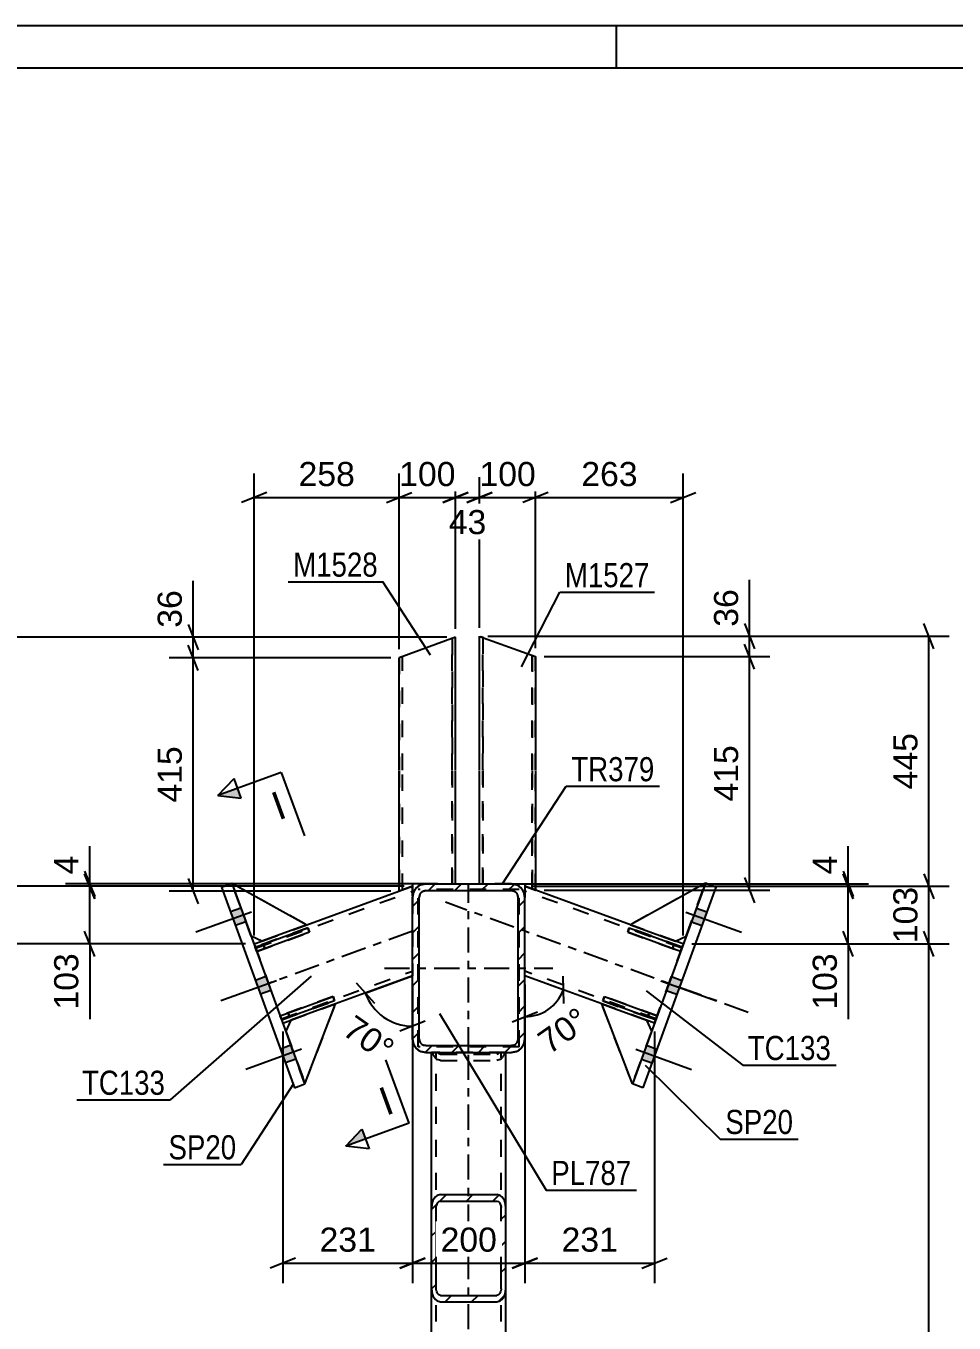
# Model space of a CAD drawing. Header units: millimetres. Extents: x 0 to 1189, y 0 to 841.
# Drawn here: x 488.9 to 599, y 687 to 841 of the extents above; entities that cross this region are included whole.
import ezdxf

# ---------------------------------------------------------------- set-up
doc = ezdxf.new("R2010")
doc.units = ezdxf.units.MM
doc.linetypes.add('DXK_LINE_DOT2', pattern=[3.9198, 1.9599, -1.9599])
doc.linetypes.add('DXK_LINE_DOT3', pattern=[5.9187, 2.979, -0.9799, 0.9799, -0.9799])
doc.styles.add('Arial', font='ARIAL.TTF', dxfattribs={"height": 0.2})
doc.styles.add('Arial Narrow', font='ARIALN.TTF', dxfattribs={"height": 0.2})

# ---------------------------------------------------------------- blocks, each defined once
blk = doc.blocks.new('Unknown-348435410-1129')
at = {"color": 5, "linetype": 'Continuous'}
for p, q in [((1189, 841), (0, 841)), ((559, 836), (559, 841)), ((1184, 836), (5, 836))]:
    blk.add_line(p, q, dxfattribs=at)
blk = doc.blocks.new('Part-348435410-3250 - 3213')
at = {"color": 2, "linetype": 'Continuous'}
for p, q in [((539.88, 768.44), (533.21, 766.01)), ((539.88, 768.44), (539.88, 768.44)), ((539.88, 752.68), (539.88, 768.44)), ((533.21, 766.01), (533.21, 766.01)), ((533.21, 752.68), (533.21, 766.01)), ((533.21, 738.31), (533.21, 752.58)), ((539.88, 739.17), (539.88, 752.58)), ((536.38, 739.17), (534.78, 739.17)), ((534.78, 739.17), (534.78, 738.88))]:
    blk.add_line(p, q, dxfattribs=at)
at = {"color": 7, "linetype": 'DXK_LINE_DOT2'}
for p, q in [((539.48, 752.68), (539.48, 768.29)), ((539.48, 768.29), (539.48, 752.68)), ((539.48, 768.29), (539.48, 768.29)), ((539.88, 768.44), (539.88, 768.44)), ((539.88, 752.68), (539.88, 768.44)), ((539.08, 768.15), (539.08, 768.15)), ((539.08, 768.15), (539.08, 768.15)), ((539.08, 768.15), (539.08, 768.15)), ((533.21, 766.01), (533.21, 752.68)), ((533.61, 766.16), (533.64, 766.17)), ((533.61, 752.68), (533.61, 766.16)), ((533.61, 752.68), (533.61, 766.16)), ((533.61, 766.16), (533.61, 766.16)), ((533.21, 752.58), (533.21, 738.31)), ((533.61, 738.45), (533.61, 752.58)), ((533.61, 738.45), (533.61, 752.58)), ((539.48, 739.17), (539.48, 752.58)), ((539.48, 752.58), (539.48, 739.17)), ((539.88, 739.17), (539.88, 752.58)), ((536.38, 739.17), (539.88, 739.17)), ((539.48, 739.17), (539.48, 739.17)), ((534.78, 738.88), (533.21, 738.31)), ((533.27, 738.33), (533.21, 738.31)), ((533.21, 738.31), (533.21, 738.31))]:
    blk.add_line(p, q, dxfattribs=at)
blk = doc.blocks.new('Part-348435410-3230 - 3213')
at = {"color": 2, "linetype": 'Continuous'}
for p, q in [((542.72, 768.57), (542.72, 768.57)), ((542.72, 768.57), (542.78, 768.55)), ((542.72, 752.68), (542.72, 768.57)), ((542.78, 768.55), (543.21, 768.39)), ((543.21, 768.39), (549.39, 766.14)), ((549.39, 766.14), (549.39, 766.14)), ((549.39, 766.14), (549.39, 752.68)), ((542.72, 739.17), (542.72, 752.58)), ((549.39, 752.58), (549.39, 738.42)), ((546.52, 739.17), (548.12, 739.17)), ((548.12, 739.17), (548.12, 738.88))]:
    blk.add_line(p, q, dxfattribs=at)
at = {"color": 7, "linetype": 'DXK_LINE_DOT2'}
for p, q in [((542.72, 752.68), (542.72, 768.57)), ((542.72, 768.57), (542.72, 768.57)), ((543.21, 768.39), (542.95, 768.48)), ((543.12, 752.68), (543.12, 768.42)), ((543.12, 768.42), (543.12, 752.68)), ((543.12, 768.42), (543.12, 768.42)), ((543.12, 768.42), (543.15, 768.41)), ((543.52, 768.28), (543.52, 768.28)), ((543.52, 768.28), (543.52, 768.28)), ((543.52, 768.28), (543.52, 768.28)), ((548.99, 766.29), (548.99, 752.68)), ((548.99, 752.68), (548.99, 766.29)), ((548.99, 766.29), (548.99, 766.29)), ((549.39, 752.68), (549.39, 766.14)), ((542.72, 739.17), (542.72, 752.58)), ((543.12, 739.17), (543.12, 752.58)), ((543.12, 752.58), (543.12, 739.17)), ((548.99, 752.58), (548.99, 738.56)), ((548.99, 738.56), (548.99, 752.58)), ((549.39, 738.42), (549.39, 752.58)), ((546.52, 739.17), (542.72, 739.17)), ((543.12, 739.17), (543.12, 739.17)), ((548.12, 738.88), (549.39, 738.42)), ((548.99, 738.56), (548.99, 738.56)), ((549.33, 738.44), (549.39, 738.42)), ((549.39, 738.42), (549.39, 738.42))]:
    blk.add_line(p, q, dxfattribs=at)
blk = doc.blocks.new('Part-348435410-3261 - 3213')
at = {"color": 2, "linetype": 'Continuous'}
for p, q in [((557.23, 724.92), (562.55, 722.99)), ((560.87, 715.44), (557.23, 724.92)), ((562.55, 722.99), (563.15, 721.7))]:
    blk.add_line(p, q, dxfattribs=at)
at = {"color": 7, "linetype": 'DXK_LINE_DOT2'}
blk.add_line((563.15, 721.7), (560.87, 715.44), dxfattribs=at)
blk = doc.blocks.new('Part-348435410-3245 - 3213')
at = {"color": 2, "linetype": 'Continuous'}
for p, q in [((569.53, 739.24), (560.87, 715.44)), ((570.79, 738.79), (569.53, 739.24)), ((570.79, 738.79), (562.12, 714.98)), ((562.12, 714.98), (560.87, 715.44))]:
    blk.add_line(p, q, dxfattribs=at)
blk = doc.blocks.new('Part-348435410-3263 - 3213')
at = {"color": 7, "linetype": 'DXK_LINE_DOT2'}
for p, q in [((525.67, 724.92), (520.35, 722.99)), ((522.03, 715.44), (525.67, 724.92)), ((520.35, 722.99), (519.75, 721.7)), ((519.75, 721.7), (522.03, 715.44))]:
    blk.add_line(p, q, dxfattribs=at)
blk = doc.blocks.new('Part-348435410-3255 - 3213')
at = {"linetype": 'Continuous'}
h = blk.add_hatch(dxfattribs=at)
h.set_pattern_fill('', scale=0.7, style=0, pattern_type=0)
h.set_pattern_definition([(45, (534.784, 720.7716), (-1.57154, 1.57154), [])])
h.paths.add_polyline_path([(534.78, 737.57), (534.78, 720.77), (534.91, 720.16), (535.25, 719.64), (535.77, 719.29), (536.38, 719.17), (546.52, 719.17), (547.13, 719.29), (547.65, 719.64), (548, 720.16), (548.12, 720.77), (548.12, 737.57), (548, 738.18), (547.65, 738.7), (547.13, 739.05), (546.52, 739.17), (536.38, 739.17), (535.77, 739.05), (535.25, 738.7), (534.91, 738.18)])
h.paths.add_polyline_path([(535.82, 738.14), (536.08, 738.31), (536.38, 738.37), (546.52, 738.37), (546.82, 738.31), (547.08, 738.14), (547.26, 737.88), (547.32, 737.57), (547.32, 720.77), (547.26, 720.47), (547.08, 720.21), (546.82, 720.03), (546.52, 719.97), (536.38, 719.97), (536.08, 720.03), (535.82, 720.21), (535.64, 720.47), (535.58, 720.77), (535.58, 737.57), (535.64, 737.88)])
at = {"color": 7, "linetype": 'DXK_LINE_DOT2'}
for p, q in [((535.77, 739.05), (536.38, 739.17)), ((536.38, 739.17), (546.52, 739.17)), ((546.52, 739.17), (547.13, 739.05)), ((534.78, 737.57), (534.91, 738.18)), ((534.78, 720.77), (534.78, 737.57)), ((535.64, 737.88), (535.58, 737.57)), ((535.58, 720.77), (535.58, 737.57)), ((536.38, 738.37), (536.08, 738.31)), ((536.38, 738.37), (546.52, 738.37)), ((546.82, 738.31), (546.52, 738.37)), ((547.32, 737.57), (547.26, 737.88)), ((547.32, 720.77), (547.32, 737.57)), ((548, 738.18), (548.12, 737.57)), ((548.12, 720.77), (548.12, 737.57)), ((534.91, 720.16), (534.78, 720.77)), ((535.58, 720.77), (535.64, 720.47)), ((547.26, 720.47), (547.32, 720.77)), ((548.12, 720.77), (548, 720.16)), ((536.38, 719.17), (535.77, 719.29)), ((536.08, 720.03), (536.38, 719.97)), ((536.38, 719.97), (546.52, 719.97)), ((536.38, 719.17), (546.52, 719.17)), ((546.52, 719.97), (546.82, 720.03)), ((547.13, 719.29), (546.52, 719.17))]:
    blk.add_line(p, q, dxfattribs=at)
at = {"color": 2, "linetype": 'Continuous'}
for p, q in [((536.38, 739.17), (535.77, 739.05)), ((536.38, 739.17), (546.52, 739.17)), ((547.13, 739.05), (546.52, 739.17)), ((534.91, 738.18), (534.78, 737.57)), ((534.78, 720.77), (534.78, 737.57)), ((535.58, 737.57), (535.64, 737.88)), ((535.58, 720.77), (535.58, 737.57)), ((536.08, 738.31), (536.38, 738.37)), ((536.38, 738.37), (546.52, 738.37)), ((546.52, 738.37), (546.82, 738.31)), ((547.26, 737.88), (547.32, 737.57)), ((547.32, 720.77), (547.32, 737.57)), ((548.12, 737.57), (548, 738.18)), ((548.12, 720.77), (548.12, 737.57)), ((534.78, 720.77), (534.91, 720.16)), ((535.64, 720.47), (535.58, 720.77)), ((547.32, 720.77), (547.26, 720.47)), ((548, 720.16), (548.12, 720.77)), ((535.77, 719.29), (536.38, 719.17)), ((536.38, 719.97), (536.08, 720.03)), ((536.38, 719.97), (546.52, 719.97)), ((536.38, 719.17), (546.52, 719.17)), ((546.82, 720.03), (546.52, 719.97)), ((546.52, 719.17), (547.13, 719.29))]:
    blk.add_line(p, q, dxfattribs=at)
at = {"color": 7, "linetype": 'DXK_LINE_DOT3'}
for p, q in [((541.45, 719.17), (541.45, 739.17)), ((531.45, 729.17), (551.45, 729.17))]:
    blk.add_line(p, q, dxfattribs=at)
at = {"color": 7, "linetype": 'DXK_LINE_DOT2'}
for centre, radius, start, end in [((536.38, 737.57), 1.6, 112.5, 157.5), ((546.52, 737.57), 1.6, 22.5, 67.5), ((536.38, 737.57), 0.8, 112.5, 157.5), ((546.52, 737.57), 0.8, 22.5, 67.5), ((536.38, 720.77), 1.6, 202.5, 247.5), ((536.38, 720.77), 0.8, 202.5, 247.5), ((546.52, 720.77), 0.8, 292.5, 337.5), ((546.52, 720.77), 1.6, 292.5, 337.5)]:
    blk.add_arc(centre, radius, start, end, dxfattribs=at)
at = {"color": 2, "linetype": 'Continuous'}
for centre, radius, start, end in [((536.38, 737.57), 1.6, 112.5, 157.5), ((546.52, 737.57), 1.6, 22.5, 67.5), ((536.38, 737.57), 0.8, 112.5, 157.5), ((546.52, 737.57), 0.8, 22.5, 67.5), ((536.38, 720.77), 1.6, 202.5, 247.5), ((536.38, 720.77), 0.8, 202.5, 247.5), ((546.52, 720.77), 0.8, 292.5, 337.5), ((546.52, 720.77), 1.6, 292.5, 337.5)]:
    blk.add_arc(centre, radius, start, end, dxfattribs=at)
blk = doc.blocks.new('Part-348435410-3407 - 3213')
at = {"color": 7, "linetype": 'DXK_LINE_DOT2'}
for p, q in [((557.55, 725.8), (557.36, 725.3)), ((557.36, 725.3), (563.63, 723.02)), ((563.81, 723.52), (557.55, 725.8)), ((562.87, 723.86), (562.69, 723.36)), ((563.63, 723.02), (563.81, 723.52))]:
    blk.add_line(p, q, dxfattribs=at)
blk = doc.blocks.new('Part-348435410-3264 - 3213')
at = {"color": 2, "linetype": 'Continuous'}
for p, q in [((525.67, 724.92), (520.35, 722.99)), ((522.03, 715.44), (525.67, 724.92)), ((520.35, 722.99), (519.75, 721.7))]:
    blk.add_line(p, q, dxfattribs=at)
at = {"color": 7, "linetype": 'DXK_LINE_DOT2'}
blk.add_line((522.03, 715.44), (519.75, 721.7), dxfattribs=at)
blk = doc.blocks.new('Bolt-348435410-3386 - 3213')
at = {"linetype": 'Continuous'}
for points in [[(569.12, 734.22), (569.71, 735.84), (568.46, 736.3), (567.87, 734.67)], [(569.12, 734.22), (569.71, 735.84), (568.46, 736.3), (567.87, 734.67)], [(569.12, 734.22), (569.71, 735.84), (568.46, 736.3), (567.87, 734.67)], [(566.16, 726.07), (566.75, 727.7), (565.5, 728.16), (564.9, 726.53)], [(566.16, 726.07), (566.75, 727.7), (565.5, 728.16), (564.9, 726.53)], [(563.19, 717.93), (563.79, 719.56), (562.53, 720.01), (561.94, 718.38)], [(563.19, 717.93), (563.79, 719.56), (562.53, 720.01), (561.94, 718.38)], [(563.19, 717.93), (563.79, 719.56), (562.53, 720.01), (561.94, 718.38)]]:
    blk.add_hatch(color=1, dxfattribs=at).paths.add_polyline_path(points)
at = {"color": 1, "linetype": 'Continuous'}
for p, q in [((568.46, 736.3), (569.71, 735.84)), ((568.46, 736.3), (569.71, 735.84)), ((568.46, 736.3), (569.71, 735.84)), ((567.23, 735.83), (573.8, 733.43)), ((567.23, 735.83), (573.8, 733.43)), ((567.23, 735.83), (573.8, 733.43)), ((567.87, 734.67), (569.12, 734.22)), ((567.87, 734.67), (569.12, 734.22)), ((567.87, 734.67), (569.12, 734.22)), ((564.26, 727.68), (570.84, 725.29)), ((564.26, 727.68), (570.84, 725.29)), ((565.5, 728.16), (566.75, 727.7)), ((565.5, 728.16), (566.75, 727.7)), ((564.9, 726.53), (566.16, 726.07)), ((564.9, 726.53), (566.16, 726.07)), ((561.3, 719.54), (567.87, 717.15)), ((561.3, 719.54), (567.87, 717.15)), ((561.3, 719.54), (567.87, 717.15)), ((562.53, 720.01), (563.79, 719.56)), ((562.53, 720.01), (563.79, 719.56)), ((562.53, 720.01), (563.79, 719.56)), ((561.94, 718.38), (563.19, 717.93)), ((561.94, 718.38), (563.19, 717.93)), ((561.94, 718.38), (563.19, 717.93))]:
    blk.add_line(p, q, dxfattribs=at)
blk = doc.blocks.new('Part-348435410-3265 - 3213')
at = {"color": 7, "linetype": 'DXK_LINE_DOT2'}
for p, q in [((515.65, 732.98), (513.37, 739.25)), ((513.37, 739.25), (522.25, 734.32)), ((516.93, 732.38), (515.65, 732.98)), ((522.25, 734.32), (516.93, 732.38))]:
    blk.add_line(p, q, dxfattribs=at)
blk = doc.blocks.new('Part-348435410-3266 - 3213')
at = {"color": 2, "linetype": 'Continuous'}
for p, q in [((513.37, 739.25), (522.25, 734.32)), ((516.93, 732.38), (515.65, 732.98)), ((522.25, 734.32), (516.93, 732.38))]:
    blk.add_line(p, q, dxfattribs=at)
at = {"color": 7, "linetype": 'DXK_LINE_DOT2'}
blk.add_line((513.37, 739.25), (515.65, 732.98), dxfattribs=at)
blk = doc.blocks.new('Part-348435410-3401 - 3213')
at = {"color": 7, "linetype": 'DXK_LINE_DOT2'}
for p, q in [((525.36, 725.8), (519.09, 723.52)), ((519.27, 723.02), (525.54, 725.3)), ((525.54, 725.3), (525.36, 725.8)), ((520.03, 723.86), (520.21, 723.36)), ((519.09, 723.52), (519.27, 723.02))]:
    blk.add_line(p, q, dxfattribs=at)
blk = doc.blocks.new('Part-348435410-3337 - 3213')
at = {"color": 7, "linetype": 'DXK_LINE_DOT2'}
for p, q in [((516.17, 731.54), (534.78, 738.31)), ((534.78, 737.75), (534.78, 738.79)), ((534.78, 738.27), (534.78, 738.31)), ((534.78, 738.18), (534.78, 738.27)), ((534.78, 738.15), (534.78, 738.18)), ((534.78, 737.96), (534.78, 738.15)), ((534.78, 737.57), (534.78, 728.24)), ((516.93, 732.38), (522.25, 734.32)), ((515.99, 732.04), (519.41, 722.64)), ((519.23, 723.15), (534.78, 728.81)), ((520.35, 722.99), (525.67, 724.92))]:
    blk.add_line(p, q, dxfattribs=at)
at = {"color": 2, "linetype": 'Continuous'}
for p, q in [((522.25, 734.32), (534.78, 738.88)), ((534.78, 738.88), (534.78, 737.75)), ((534.78, 737.75), (534.78, 737.57)), ((515.99, 732.04), (516.93, 732.38)), ((534.78, 728.24), (525.67, 724.92)), ((519.41, 722.64), (520.35, 722.99))]:
    blk.add_line(p, q, dxfattribs=at)
at = {"color": 7, "linetype": 'DXK_LINE_DOT3'}
blk.add_line((534.78, 733.56), (517.7, 727.34), dxfattribs=at)
blk = doc.blocks.new('Part-348435410-3267 - 3213')
at = {"color": 7, "linetype": 'DXK_LINE_DOT2'}
for p, q in [((522.39, 733.95), (516.13, 731.66)), ((516.31, 731.16), (522.57, 733.44)), ((522.57, 733.44), (522.39, 733.95)), ((516.13, 731.66), (516.31, 731.16)), ((517.07, 732.01), (517.25, 731.51))]:
    blk.add_line(p, q, dxfattribs=at)
blk = doc.blocks.new('Part-348435410-3405 - 3213')
at = {"color": 2, "linetype": 'Continuous'}
for p, q in [((557.36, 725.3), (557.55, 725.8)), ((563.63, 723.02), (557.36, 725.3)), ((557.55, 725.8), (563.81, 723.52)), ((563.81, 723.52), (563.63, 723.02))]:
    blk.add_line(p, q, dxfattribs=at)
at = {"color": 7, "linetype": 'DXK_LINE_DOT2'}
blk.add_line((562.69, 723.36), (562.87, 723.86), dxfattribs=at)
blk = doc.blocks.new('Part-348435410-3404 - 3213')
at = {"color": 7, "linetype": 'DXK_LINE_DOT2'}
for p, q in [((569.53, 739.24), (560.65, 734.32)), ((567.25, 732.98), (569.53, 739.24)), ((560.65, 734.32), (565.97, 732.38)), ((565.97, 732.38), (567.25, 732.98))]:
    blk.add_line(p, q, dxfattribs=at)
blk = doc.blocks.new('Part-348435410-3289 - 3213')
at = {"color": 2, "linetype": 'Continuous'}
for p, q in [((512.12, 738.79), (513.37, 739.25)), ((513.37, 739.25), (522.03, 715.44)), ((512.12, 738.79), (520.78, 714.98)), ((520.78, 714.98), (522.03, 715.44))]:
    blk.add_line(p, q, dxfattribs=at)
blk = doc.blocks.new('Part-348435410-3406 - 3213')
at = {"color": 2, "linetype": 'Continuous'}
for p, q in [((560.33, 733.44), (560.51, 733.94)), ((566.59, 731.16), (560.33, 733.44)), ((560.51, 733.94), (566.77, 731.66)), ((566.77, 731.66), (566.59, 731.16))]:
    blk.add_line(p, q, dxfattribs=at)
at = {"color": 7, "linetype": 'DXK_LINE_DOT2'}
blk.add_line((565.65, 731.51), (565.83, 732.01), dxfattribs=at)
blk = doc.blocks.new('Part-348435410-3342 - 3213')
at = {"color": 7, "linetype": 'DXK_LINE_DOT2'}
for p, q in [((545.85, 719.17), (537.05, 719.17)), ((537.05, 691.1), (537.05, 719.17)), ((537.58, 526.51), (537.58, 719.17)), ((545.32, 526.51), (545.32, 719.17)), ((545.85, 691.1), (545.85, 719.17))]:
    blk.add_line(p, q, dxfattribs=at)
at = {"color": 7, "linetype": 'DXK_LINE_DOT3'}
blk.add_line((541.45, 526.51), (541.45, 719.17), dxfattribs=at)
at = {"color": 2, "linetype": 'Continuous'}
for p, q in [((537.05, 554.56), (537.05, 691.1)), ((545.85, 554.56), (545.85, 691.1))]:
    blk.add_line(p, q, dxfattribs=at)
blk = doc.blocks.new('Part-348435410-3372 - 3213')
at = {"color": 2, "linetype": 'Continuous'}
for p, q in [((560.65, 734.32), (548.12, 738.88)), ((548.12, 738.88), (548.12, 737.75)), ((548.12, 737.75), (548.12, 737.57)), ((566.91, 732.04), (565.97, 732.38)), ((557.23, 724.92), (548.12, 728.24)), ((563.49, 722.64), (562.55, 722.99))]:
    blk.add_line(p, q, dxfattribs=at)
at = {"color": 7, "linetype": 'DXK_LINE_DOT2'}
for p, q in [((566.73, 731.54), (548.12, 738.31)), ((548.12, 738.31), (548.12, 738.27)), ((548.12, 738.27), (548.12, 737.96)), ((548.12, 728.24), (548.12, 737.57)), ((565.97, 732.38), (560.65, 734.32)), ((563.49, 722.64), (566.91, 732.04)), ((563.67, 723.14), (548.12, 728.81)), ((562.55, 722.99), (557.23, 724.92))]:
    blk.add_line(p, q, dxfattribs=at)
at = {"color": 7, "linetype": 'DXK_LINE_DOT3'}
blk.add_line((574.6, 723.92), (538.72, 736.98), dxfattribs=at)
blk = doc.blocks.new('Part-348435410-3374 - 3213')
at = {"linetype": 'Continuous'}
h = blk.add_hatch(dxfattribs=at)
h.set_pattern_fill('', scale=0.7, style=0, pattern_type=0)
h.set_pattern_definition([(45, (537.0507, 691.1004), (-1.57154, 1.57154), [])])
h.paths.add_polyline_path([(537.05, 700.75), (537.05, 691.1), (537.13, 690.51), (537.36, 690.01), (537.71, 689.67), (538.12, 689.56), (544.78, 689.56), (545.19, 689.67), (545.54, 690.01), (545.77, 690.51), (545.85, 691.1), (545.85, 700.75), (545.77, 701.34), (545.54, 701.84), (545.19, 702.18), (544.78, 702.29), (538.12, 702.29), (537.71, 702.18), (537.36, 701.84), (537.13, 701.34)])
h.paths.add_polyline_path([(537.74, 701.3), (537.91, 701.46), (538.12, 701.52), (544.78, 701.52), (544.99, 701.46), (545.16, 701.3), (545.28, 701.04), (545.32, 700.75), (545.32, 691.1), (545.28, 690.81), (545.16, 690.55), (544.99, 690.39), (544.78, 690.33), (538.12, 690.33), (537.91, 690.39), (537.74, 690.55), (537.62, 690.81), (537.58, 691.1), (537.58, 700.75), (537.62, 701.04)])
at = {"color": 2, "linetype": 'Continuous'}
for p, q in [((537.05, 700.75), (537.05, 719.17)), ((545.85, 700.75), (545.85, 719.17)), ((538.12, 702.29), (537.71, 702.18)), ((538.12, 702.29), (544.78, 702.29)), ((545.19, 702.18), (544.78, 702.29)), ((537.13, 701.34), (537.05, 700.75)), ((537.05, 691.1), (537.05, 700.75)), ((537.58, 700.75), (537.62, 701.04)), ((537.58, 691.1), (537.58, 700.75)), ((537.91, 701.46), (538.12, 701.52)), ((538.12, 701.52), (544.78, 701.52)), ((544.78, 701.52), (544.99, 701.46)), ((545.28, 701.04), (545.32, 700.75)), ((545.32, 691.1), (545.32, 700.75)), ((545.85, 700.75), (545.77, 701.34)), ((545.85, 691.1), (545.85, 700.75)), ((537.05, 691.1), (537.13, 690.51)), ((537.62, 690.81), (537.58, 691.1)), ((538.12, 690.33), (537.91, 690.39)), ((538.12, 690.33), (544.78, 690.33)), ((544.99, 690.39), (544.78, 690.33)), ((545.32, 691.1), (545.28, 690.81)), ((545.77, 690.51), (545.85, 691.1)), ((537.71, 689.67), (538.12, 689.56)), ((538.12, 689.56), (544.78, 689.56)), ((544.78, 689.56), (545.19, 689.67))]:
    blk.add_line(p, q, dxfattribs=at)
at = {"color": 7, "linetype": 'DXK_LINE_DOT2'}
for p, q in [((545.85, 719.17), (537.05, 719.17)), ((537.13, 719.15), (537.13, 719.17)), ((537.58, 691.1), (537.58, 719.17)), ((537.77, 719.17), (537.91, 719.03)), ((537.91, 719.03), (538.12, 718.97)), ((544.78, 718.97), (544.99, 719.03)), ((544.99, 719.03), (545.13, 719.17)), ((545.32, 691.1), (545.32, 719.17)), ((545.77, 719.17), (545.77, 719.15)), ((538.12, 718.2), (537.71, 718.32)), ((538.12, 718.97), (544.78, 718.97)), ((538.12, 718.2), (544.78, 718.2)), ((545.19, 718.32), (544.78, 718.2)), ((537.05, 691.1), (537.05, 700.75)), ((545.85, 691.1), (545.85, 700.75))]:
    blk.add_line(p, q, dxfattribs=at)
for centre, start, end in [((538.5, 719.48), 193.4635, 235.8192), ((544.4, 719.48), 304.1808, 346.5365)]:
    blk.add_arc(centre, 1.41, start, end, dxfattribs=at)
at = {"color": 2, "linetype": 'Continuous'}
for centre, radius, start, end in [((538.5, 701.01), 1.41, 124.1808, 166.5365), ((544.4, 701.01), 1.41, 13.4635, 55.8192), ((538.31, 700.88), 0.703, 124.1808, 166.5365), ((544.59, 700.88), 0.703, 13.4635, 55.8192), ((538.5, 690.84), 1.41, 193.4635, 235.8192), ((538.31, 690.97), 0.703, 193.4635, 235.8192), ((544.59, 690.97), 0.703, 304.1808, 346.5365), ((544.4, 690.84), 1.41, 304.1808, 346.5365)]:
    blk.add_arc(centre, radius, start, end, dxfattribs=at)
blk = doc.blocks.new('Bolt-348435410-3388 - 3213')
at = {"linetype": 'Continuous'}
for points in [[(515.03, 734.67), (514.44, 736.3), (513.19, 735.84), (513.78, 734.22)], [(515.03, 734.67), (514.44, 736.3), (513.19, 735.84), (513.78, 734.22)], [(515.03, 734.67), (514.44, 736.3), (513.19, 735.84), (513.78, 734.22)], [(518, 726.53), (517.4, 728.16), (516.15, 727.7), (516.74, 726.07)], [(518, 726.53), (517.4, 728.16), (516.15, 727.7), (516.74, 726.07)], [(520.96, 718.38), (520.37, 720.01), (519.11, 719.56), (519.71, 717.93)], [(520.96, 718.38), (520.37, 720.01), (519.11, 719.56), (519.71, 717.93)], [(520.96, 718.38), (520.37, 720.01), (519.11, 719.56), (519.71, 717.93)]]:
    blk.add_hatch(color=1, dxfattribs=at).paths.add_polyline_path(points)
at = {"color": 1, "linetype": 'Continuous'}
for p, q in [((514.44, 736.3), (513.19, 735.84)), ((514.44, 736.3), (513.19, 735.84)), ((514.44, 736.3), (513.19, 735.84)), ((515.68, 735.83), (509.1, 733.43)), ((515.68, 735.83), (509.1, 733.43)), ((515.68, 735.83), (509.1, 733.43)), ((515.03, 734.67), (513.78, 734.22)), ((515.03, 734.67), (513.78, 734.22)), ((515.03, 734.67), (513.78, 734.22)), ((518.64, 727.68), (512.06, 725.29)), ((518.64, 727.68), (512.06, 725.29)), ((517.4, 728.16), (516.15, 727.7)), ((517.4, 728.16), (516.15, 727.7)), ((518, 726.53), (516.74, 726.07)), ((518, 726.53), (516.74, 726.07)), ((521.6, 719.54), (515.03, 717.15)), ((521.6, 719.54), (515.03, 717.15)), ((521.6, 719.54), (515.03, 717.15)), ((520.37, 720.01), (519.11, 719.56)), ((520.37, 720.01), (519.11, 719.56)), ((520.37, 720.01), (519.11, 719.56)), ((520.96, 718.38), (519.71, 717.93)), ((520.96, 718.38), (519.71, 717.93)), ((520.96, 718.38), (519.71, 717.93))]:
    blk.add_line(p, q, dxfattribs=at)
blk = doc.blocks.new('Part-348435410-3399 - 3213')
at = {"color": 2, "linetype": 'Continuous'}
for p, q in [((519.09, 723.52), (525.36, 725.8)), ((525.54, 725.3), (519.27, 723.02)), ((525.36, 725.8), (525.54, 725.3)), ((519.27, 723.02), (519.09, 723.52))]:
    blk.add_line(p, q, dxfattribs=at)
at = {"color": 7, "linetype": 'DXK_LINE_DOT2'}
blk.add_line((520.21, 723.36), (520.03, 723.86), dxfattribs=at)
blk = doc.blocks.new('Part-348435410-3400 - 3213')
at = {"color": 2, "linetype": 'Continuous'}
for p, q in [((516.13, 731.66), (522.39, 733.95)), ((522.57, 733.44), (516.31, 731.16)), ((522.39, 733.95), (522.57, 733.44)), ((516.31, 731.16), (516.13, 731.66))]:
    blk.add_line(p, q, dxfattribs=at)
at = {"color": 7, "linetype": 'DXK_LINE_DOT2'}
blk.add_line((517.25, 731.51), (517.07, 732.01), dxfattribs=at)
blk = doc.blocks.new('Part-348435410-3402 - 3213')
at = {"color": 7, "linetype": 'DXK_LINE_DOT2'}
for p, q in [((557.23, 724.92), (562.55, 722.99)), ((560.87, 715.44), (557.23, 724.92)), ((562.55, 722.99), (563.15, 721.7)), ((563.15, 721.7), (560.87, 715.44))]:
    blk.add_line(p, q, dxfattribs=at)
blk = doc.blocks.new('Part-348435410-3403 - 3213')
at = {"color": 2, "linetype": 'Continuous'}
for p, q in [((569.53, 739.24), (560.65, 734.32)), ((560.65, 734.32), (565.97, 732.38)), ((565.97, 732.38), (567.25, 732.98))]:
    blk.add_line(p, q, dxfattribs=at)
at = {"color": 7, "linetype": 'DXK_LINE_DOT2'}
blk.add_line((567.25, 732.98), (569.53, 739.24), dxfattribs=at)
blk = doc.blocks.new('Part-348435410-3408 - 3213')
at = {"color": 7, "linetype": 'DXK_LINE_DOT2'}
for p, q in [((560.51, 733.94), (560.33, 733.44)), ((560.33, 733.44), (566.59, 731.16)), ((566.77, 731.66), (560.51, 733.94)), ((565.83, 732.01), (565.65, 731.51)), ((566.59, 731.16), (566.77, 731.66))]:
    blk.add_line(p, q, dxfattribs=at)
blk = doc.blocks.new('Part-348435410-20688 - 3213')
at = {"color": 7, "linetype": 'DXK_LINE_DOT2'}
for p, q in [((535.45, 719.84), (535.45, 738.5)), ((547.45, 738.5), (535.45, 738.5)), ((547.45, 719.84), (547.45, 738.5)), ((547.45, 719.84), (535.45, 719.84))]:
    blk.add_line(p, q, dxfattribs=at)
blk = doc.blocks.new('StraightDimension-348435410-17226 - 3213')
at = {"color": 7, "linetype": 'Continuous'}
for p, q in [((469.12, 740.38), (470.32, 737.38)), ((533.78, 738.88), (466.87, 738.88)), ((469.72, 732.04), (469.72, 738.88)), ((470.32, 730.54), (469.12, 733.54)), ((514.99, 732.04), (466.87, 732.04))]:
    blk.add_line(p, q, dxfattribs=at)
at = {"color": 0}
blk.add_wipeout([(468.97, 739.4), (464.77, 739.4), (464.77, 731.53), (468.97, 731.53)], dxfattribs=at)
at = {"color": 3, "style": 'Arial'}
blk.add_text('103', height=2.865, rotation=90.0002, dxfattribs=at).set_placement((468.37, 732.13))
blk = doc.blocks.new('StraightDimension-348435410-17620 - 3213')
at = {"color": 7, "linetype": 'Continuous'}
for p, q in [((575.37, 764.64), (574.17, 767.64)), ((550.39, 766.14), (577.17, 766.14)), ((574.77, 738.42), (574.77, 766.14)), ((574.17, 739.92), (575.37, 736.92)), ((550.39, 738.42), (577.17, 738.42))]:
    blk.add_line(p, q, dxfattribs=at)
at = {"color": 0}
blk.add_wipeout([(574.02, 756.22), (569.82, 756.22), (569.82, 748.34), (574.02, 748.34)], dxfattribs=at)
at = {"color": 3, "style": 'Arial'}
blk.add_text('415', height=2.865, rotation=90.0002, dxfattribs=at).set_placement((573.42, 748.94))
blk = doc.blocks.new('StraightDimension-348435410-17225 - 3213')
at = {"color": 7, "linetype": 'Continuous'}
for p, q in [((470.32, 766.94), (469.12, 769.94)), ((538.88, 768.44), (466.87, 768.44)), ((469.72, 738.88), (469.72, 768.44)), ((469.12, 740.38), (470.32, 737.38)), ((533.78, 738.88), (466.87, 738.88))]:
    blk.add_line(p, q, dxfattribs=at)
at = {"color": 0}
blk.add_wipeout([(468.97, 757.6), (464.77, 757.6), (464.77, 749.73), (468.97, 749.73)], dxfattribs=at)
at = {"color": 3, "style": 'Arial'}
blk.add_text('443', height=2.865, rotation=90.0002, dxfattribs=at).set_placement((468.37, 750.33))
blk = doc.blocks.new('StraightDimension-348435410-17227 - 3213')
at = {"color": 7, "linetype": 'Continuous'}
blk.add_line((514.99, 732.04), (466.87, 732.04), dxfattribs=at)
blk = doc.blocks.new('StraightDimension-348435410-17366 - 3213')
at = {"color": 7, "linetype": 'Continuous'}
for p, q in [((548.12, 724.61), (548.12, 691.76)), ((563.49, 721.64), (563.49, 691.76)), ((549.62, 694.76), (546.62, 693.56)), ((561.99, 693.56), (564.99, 694.76)), ((548.12, 694.16), (563.49, 694.16))]:
    blk.add_line(p, q, dxfattribs=at)
at = {"color": 0}
blk.add_wipeout([(559.74, 694.91), (559.74, 699.11), (551.87, 699.11), (551.87, 694.91)], dxfattribs=at)
at = {"color": 3, "style": 'Arial'}
blk.add_text('231', height=2.865, dxfattribs=at).set_placement((552.47, 695.51))
blk = doc.blocks.new('StraightDimension-348435410-17367 - 3213')
at = {"color": 7, "linetype": 'Continuous'}
for p, q in [((534.78, 724.61), (534.78, 691.76)), ((548.12, 724.61), (548.12, 691.76)), ((536.28, 694.76), (533.28, 693.56)), ((546.62, 693.56), (549.62, 694.76)), ((534.78, 694.16), (548.12, 694.16))]:
    blk.add_line(p, q, dxfattribs=at)
at = {"color": 0}
blk.add_wipeout([(545.39, 694.91), (545.39, 699.11), (537.52, 699.11), (537.52, 694.91)], dxfattribs=at)
at = {"color": 3, "style": 'Arial'}
blk.add_text('200', height=2.865, dxfattribs=at).set_placement((538.12, 695.51))
blk = doc.blocks.new('StraightDimension-348435410-24508 - 3213')
at = {"color": 7, "linetype": 'Continuous'}
for p, q in [((595.44, 740.38), (596.64, 737.38)), ((549.12, 738.88), (598.44, 738.88)), ((596.04, 732.04), (596.04, 738.88)), ((596.64, 730.54), (595.44, 733.54)), ((567.91, 732.04), (598.44, 732.04))]:
    blk.add_line(p, q, dxfattribs=at)
at = {"color": 0}
blk.add_wipeout([(595.29, 739.4), (591.09, 739.4), (591.09, 731.53), (595.29, 731.53)], dxfattribs=at)
at = {"color": 3, "style": 'Arial'}
blk.add_text('103', height=2.865, rotation=90.0002, dxfattribs=at).set_placement((594.69, 732.13))
blk = doc.blocks.new('StraightDimension-348435410-17368 - 3213')
at = {"color": 7, "linetype": 'Continuous'}
for p, q in [((534.78, 724.61), (534.78, 691.76)), ((519.41, 721.64), (519.41, 691.76)), ((520.91, 694.76), (517.91, 693.56)), ((533.28, 693.56), (536.28, 694.76)), ((519.41, 694.16), (534.78, 694.16))]:
    blk.add_line(p, q, dxfattribs=at)
at = {"color": 0}
blk.add_wipeout([(531.03, 694.91), (531.03, 699.11), (523.16, 699.11), (523.16, 694.91)], dxfattribs=at)
at = {"color": 3, "style": 'Arial'}
blk.add_text('231', height=2.865, dxfattribs=at).set_placement((523.76, 695.51))
blk = doc.blocks.new('StraightDimension-348435410-17397 - 3213')
at = {"color": 7, "linetype": 'Continuous'}
for p, q in [((549.39, 767.14), (549.39, 787.88)), ((566.91, 733.04), (566.91, 787.88)), ((550.89, 785.63), (547.89, 784.43)), ((565.41, 784.43), (568.41, 785.63)), ((549.39, 785.03), (566.91, 785.03))]:
    blk.add_line(p, q, dxfattribs=at)
at = {"color": 0}
blk.add_wipeout([(562.08, 785.78), (562.08, 789.98), (554.21, 789.98), (554.21, 785.78)], dxfattribs=at)
at = {"color": 3, "style": 'Arial'}
blk.add_text('263', height=2.865, dxfattribs=at).set_placement((554.81, 786.38))
blk = doc.blocks.new('StraightDimension-348435410-17398 - 3213')
at = {"color": 7, "linetype": 'Continuous'}
for p, q in [((542.75, 769.56), (542.75, 787.88)), ((549.39, 767.14), (549.39, 787.88)), ((541.25, 784.43), (544.25, 785.63)), ((550.89, 785.63), (547.89, 784.43)), ((542.75, 785.03), (549.39, 785.03))]:
    blk.add_line(p, q, dxfattribs=at)
at = {"color": 0}
blk.add_wipeout([(550, 785.78), (550, 789.98), (542.13, 789.98), (542.13, 785.78)], dxfattribs=at)
at = {"color": 3, "style": 'Arial'}
blk.add_text('100', height=2.865, dxfattribs=at).set_placement((542.73, 786.38))
blk = doc.blocks.new('StraightDimension-348435410-17399 - 3213')
at = {"color": 7, "linetype": 'Continuous'}
for p, q in [((539.88, 769.44), (539.88, 787.43)), ((542.75, 769.56), (542.75, 787.43)), ((538.38, 784.43), (541.38, 785.63)), ((544.25, 785.63), (541.25, 784.43)), ((539.88, 785.03), (542.75, 785.03))]:
    blk.add_line(p, q, dxfattribs=at)
at = {"color": 0}
blk.add_wipeout([(544.14, 780.08), (544.14, 784.28), (538.49, 784.28), (538.49, 780.08)], dxfattribs=at)
at = {"color": 3, "style": 'Arial'}
blk.add_text('43', height=2.865, dxfattribs=at).set_placement((539.09, 780.68))
blk = doc.blocks.new('StraightDimension-348435410-17400 - 3213')
at = {"color": 7, "linetype": 'Continuous'}
for p, q in [((533.21, 767.01), (533.21, 787.88)), ((539.88, 769.44), (539.88, 787.88)), ((531.71, 784.43), (534.71, 785.63)), ((541.38, 785.63), (538.38, 784.43)), ((533.21, 785.03), (539.88, 785.03))]:
    blk.add_line(p, q, dxfattribs=at)
at = {"color": 0}
blk.add_wipeout([(540.48, 785.78), (540.48, 789.98), (532.61, 789.98), (532.61, 785.78)], dxfattribs=at)
at = {"color": 3, "style": 'Arial'}
blk.add_text('100', height=2.865, dxfattribs=at).set_placement((533.21, 786.38))
blk = doc.blocks.new('StraightDimension-348435410-17401 - 3213')
at = {"color": 7, "linetype": 'Continuous'}
for p, q in [((515.99, 733.04), (515.99, 787.88)), ((533.21, 767.01), (533.21, 787.88)), ((517.49, 785.63), (514.49, 784.43)), ((531.71, 784.43), (534.71, 785.63)), ((515.99, 785.03), (533.21, 785.03))]:
    blk.add_line(p, q, dxfattribs=at)
at = {"color": 0}
blk.add_wipeout([(528.54, 785.78), (528.54, 789.98), (520.67, 789.98), (520.67, 785.78)], dxfattribs=at)
at = {"color": 3, "style": 'Arial'}
blk.add_text('258', height=2.865, dxfattribs=at).set_placement((521.27, 786.38))
blk = doc.blocks.new('StraightDimension-348435410-17489 - 3213')
at = {"color": 7, "linetype": 'Continuous'}
for p, q in [((495.89, 740.67), (497.09, 737.67)), ((537.76, 739.17), (493.64, 739.17)), ((497.09, 737.38), (495.89, 740.38)), ((496.49, 738.88), (496.49, 739.17)), ((533.78, 738.88), (493.64, 738.88))]:
    blk.add_line(p, q, dxfattribs=at)
at = {"color": 0}
blk.add_wipeout([(495.74, 743.12), (491.54, 743.12), (491.54, 739.7), (495.74, 739.7)], dxfattribs=at)
at = {"color": 7, "linetype": 'Continuous'}
blk.add_line((496.49, 739.17), (496.49, 743.65), dxfattribs=at)
blk.add_line((496.49, 739.17), (496.49, 743.65), dxfattribs=at)
at = {"color": 3, "style": 'Arial'}
blk.add_text('4', height=2.87, rotation=90.0002, dxfattribs=at).set_placement((495.14, 740.3))
blk = doc.blocks.new('StraightDimension-348435410-17490 - 3213')
at = {"color": 7, "linetype": 'Continuous'}
for p, q in [((495.89, 740.38), (497.09, 737.38)), ((533.78, 738.88), (493.64, 738.88)), ((496.49, 732.04), (496.49, 738.88)), ((497.09, 730.54), (495.89, 733.54)), ((514.99, 732.04), (493.64, 732.04))]:
    blk.add_line(p, q, dxfattribs=at)
at = {"color": 0}
blk.add_wipeout([(495.74, 731.52), (491.54, 731.52), (491.54, 723.65), (495.74, 723.65)], dxfattribs=at)
at = {"color": 7, "linetype": 'Continuous'}
blk.add_line((496.49, 732.04), (496.49, 723.12), dxfattribs=at)
blk.add_line((496.49, 732.04), (496.49, 723.12), dxfattribs=at)
at = {"color": 3, "style": 'Arial'}
blk.add_text('103', height=2.865, rotation=90.0002, dxfattribs=at).set_placement((495.14, 724.25))
blk = doc.blocks.new('StraightDimension-348435410-17519 - 3213')
at = {"color": 7, "linetype": 'Continuous'}
for p, q in [((585.88, 740.67), (587.08, 737.67)), ((546.67, 739.17), (588.88, 739.17)), ((587.08, 737.38), (585.88, 740.38)), ((586.48, 738.88), (586.48, 739.17)), ((549.12, 738.88), (588.88, 738.88))]:
    blk.add_line(p, q, dxfattribs=at)
at = {"color": 0}
blk.add_wipeout([(585.73, 743.12), (581.53, 743.12), (581.53, 739.7), (585.73, 739.7)], dxfattribs=at)
at = {"color": 7, "linetype": 'Continuous'}
blk.add_line((586.48, 739.17), (586.48, 743.65), dxfattribs=at)
blk.add_line((586.48, 739.17), (586.48, 743.65), dxfattribs=at)
at = {"color": 3, "style": 'Arial'}
blk.add_text('4', height=2.87, rotation=90.0002, dxfattribs=at).set_placement((585.13, 740.3))
blk = doc.blocks.new('StraightDimension-348435410-17520 - 3213')
at = {"color": 7, "linetype": 'Continuous'}
for p, q in [((585.88, 740.38), (587.08, 737.38)), ((549.12, 738.88), (588.88, 738.88)), ((586.48, 732.04), (586.48, 738.88)), ((587.08, 730.54), (585.88, 733.54)), ((567.91, 732.04), (588.88, 732.04))]:
    blk.add_line(p, q, dxfattribs=at)
at = {"color": 0}
blk.add_wipeout([(585.73, 731.52), (581.53, 731.52), (581.53, 723.64), (585.73, 723.64)], dxfattribs=at)
at = {"color": 7, "linetype": 'Continuous'}
blk.add_line((586.48, 732.04), (586.48, 723.12), dxfattribs=at)
blk.add_line((586.48, 732.04), (586.48, 723.12), dxfattribs=at)
at = {"color": 3, "style": 'Arial'}
blk.add_text('103', height=2.865, rotation=90.0002, dxfattribs=at).set_placement((585.13, 724.24))
blk = doc.blocks.new('StraightDimension-348435410-17575 - 3213')
at = {"color": 7, "linetype": 'Continuous'}
for p, q in [((508.17, 769.94), (509.37, 766.94)), ((538.88, 768.44), (505.92, 768.44)), ((508.77, 766.01), (508.77, 768.44)), ((509.37, 764.51), (508.17, 767.51)), ((532.21, 766.01), (505.92, 766.01))]:
    blk.add_line(p, q, dxfattribs=at)
at = {"color": 0}
blk.add_wipeout([(508.02, 774.61), (503.82, 774.61), (503.82, 768.97), (508.02, 768.97)], dxfattribs=at)
at = {"color": 7, "linetype": 'Continuous'}
blk.add_line((508.77, 768.44), (508.77, 775.14), dxfattribs=at)
blk.add_line((508.77, 768.44), (508.77, 775.14), dxfattribs=at)
at = {"color": 3, "style": 'Arial'}
blk.add_text('36', height=2.865, rotation=90.0002, dxfattribs=at).set_placement((507.42, 769.57))
blk = doc.blocks.new('StraightDimension-348435410-17576 - 3213')
at = {"color": 7, "linetype": 'Continuous'}
for p, q in [((509.37, 764.51), (508.17, 767.51)), ((532.21, 766.01), (505.92, 766.01)), ((508.77, 738.31), (508.77, 766.01)), ((508.17, 739.81), (509.37, 736.81)), ((532.21, 738.31), (505.92, 738.31))]:
    blk.add_line(p, q, dxfattribs=at)
at = {"color": 0}
blk.add_wipeout([(508.02, 756.1), (503.82, 756.1), (503.82, 748.22), (508.02, 748.22)], dxfattribs=at)
at = {"color": 3, "style": 'Arial'}
blk.add_text('415', height=2.865, rotation=90.0002, dxfattribs=at).set_placement((507.42, 748.82))
blk = doc.blocks.new('StraightDimension-348435410-17619 - 3213')
at = {"color": 7, "linetype": 'Continuous'}
for p, q in [((574.17, 770.07), (575.37, 767.07)), ((543.72, 768.57), (577.17, 768.57)), ((574.77, 766.14), (574.77, 768.57)), ((575.37, 764.64), (574.17, 767.64)), ((550.39, 766.14), (577.17, 766.14))]:
    blk.add_line(p, q, dxfattribs=at)
at = {"color": 0}
blk.add_wipeout([(574.02, 774.74), (569.82, 774.74), (569.82, 769.09), (574.02, 769.09)], dxfattribs=at)
at = {"color": 7, "linetype": 'Continuous'}
blk.add_line((574.77, 768.57), (574.77, 775.27), dxfattribs=at)
blk.add_line((574.77, 768.57), (574.77, 775.27), dxfattribs=at)
at = {"color": 3, "style": 'Arial'}
blk.add_text('36', height=2.865, rotation=90.0002, dxfattribs=at).set_placement((573.42, 769.69))
blk = doc.blocks.new('AngleDimension-348435410-17757 - 3213')
at = {"color": 7, "linetype": 'Continuous'}
for p, q in [((529.18, 726.2), (534.78, 728.24)), ((534.78, 722.28), (534.78, 728.24)), ((528.11, 727.41), (530.26, 725)), ((534.78, 727.24), (534.78, 722.28)), ((536.28, 722.88), (533.28, 721.68))]:
    blk.add_line(p, q, dxfattribs=at)
blk.add_arc((534.78, 728.24), 5.96, 199.9994, 270, dxfattribs=at)
at = {"color": 0}
blk.add_wipeout([(531.41, 717.1), (533.82, 720.54), (527.88, 724.7), (525.47, 721.26)], dxfattribs=at)
at = {"color": 3, "style": 'Arial'}
blk.add_text('70°', height=2.865, rotation=-35.002, dxfattribs=at).set_placement((526.31, 721.4))
blk = doc.blocks.new('AngleDimension-348435410-17761 - 3213')
at = {"color": 7, "linetype": 'Continuous'}
for p, q in [((552.67, 726.58), (548.12, 728.24)), ((548.12, 723.39), (548.12, 728.24)), ((548.12, 727.24), (548.12, 723.39)), ((552.62, 728.2), (552.72, 724.97)), ((546.62, 722.79), (549.62, 723.99))]:
    blk.add_line(p, q, dxfattribs=at)
blk.add_arc((548.12, 728.24), 4.84, 270, 340, dxfattribs=at)
at = {"color": 0}
blk.add_wipeout([(556.79, 722.17), (554.38, 725.61), (548.44, 721.45), (550.85, 718.01)], dxfattribs=at)
at = {"color": 3, "style": 'Arial'}
blk.add_text('70°', height=2.865, rotation=35.002, dxfattribs=at).set_placement((551, 718.85))
blk = doc.blocks.new('StraightDimension-348435410-24507 - 3213')
at = {"color": 7, "linetype": 'Continuous'}
for p, q in [((596.64, 767.07), (595.44, 770.07)), ((543.72, 768.57), (598.44, 768.57)), ((596.04, 738.88), (596.04, 768.57)), ((595.44, 740.38), (596.64, 737.38)), ((549.12, 738.88), (598.44, 738.88))]:
    blk.add_line(p, q, dxfattribs=at)
at = {"color": 0}
blk.add_wipeout([(595.29, 757.66), (591.09, 757.66), (591.09, 749.79), (595.29, 749.79)], dxfattribs=at)
at = {"color": 3, "style": 'Arial'}
blk.add_text('445', height=2.865, rotation=90.0002, dxfattribs=at).set_placement((594.69, 750.39))
blk = doc.blocks.new('StraightDimension-348435410-24509 - 3213')
at = {"color": 7, "linetype": 'Continuous'}
for p, q in [((596.64, 730.54), (595.44, 733.54)), ((567.91, 732.04), (598.44, 732.04)), ((596.04, 526.51), (596.04, 732.04))]:
    blk.add_line(p, q, dxfattribs=at)
blk = doc.blocks.new('Mark-348435410-3226 - 3213')
at = {"color": 0}
blk.add_wipeout([(562.91, 774.38), (562.91, 777.38), (552.86, 777.38), (552.86, 774.38)], dxfattribs=at)
blk.add_wipeout([(562.91, 774.38), (562.91, 777.38), (552.86, 777.38), (552.86, 774.38)], dxfattribs=at)
at = {"color": 30, "linetype": 'Continuous'}
for p, q in [((547.7, 764.93), (552.26, 773.78)), ((552.26, 773.78), (563.51, 773.78))]:
    blk.add_line(p, q, dxfattribs=at)
at = {"color": 3, "style": 'Arial Narrow'}
blk.add_text('M1527', height=2.863, dxfattribs=at).set_placement((552.86, 774.38))
blk = doc.blocks.new('Mark-348435410-17552 - 3213')
at = {"color": 0}
blk.add_wipeout([(530.68, 775.63), (530.68, 778.63), (520.63, 778.63), (520.63, 775.63)], dxfattribs=at)
blk.add_wipeout([(530.68, 775.63), (530.68, 778.63), (520.63, 778.63), (520.63, 775.63)], dxfattribs=at)
at = {"color": 30, "linetype": 'Continuous'}
for p in [(520.03, 775.03), (536.92, 766.33)]:
    blk.add_line(p, (531.28, 775.03), dxfattribs=at)
at = {"color": 3, "style": 'Arial Narrow'}
blk.add_text('M1528', height=2.863, dxfattribs=at).set_placement((520.63, 775.63))
blk = doc.blocks.new('Mark-348435410-17665 - 3213')
at = {"color": 0}
blk.add_wipeout([(563.5, 751.35), (563.5, 754.35), (553.63, 754.35), (553.63, 751.35)], dxfattribs=at)
blk.add_wipeout([(563.5, 751.35), (563.5, 754.35), (553.63, 754.35), (553.63, 751.35)], dxfattribs=at)
at = {"color": 30, "linetype": 'Continuous'}
for p, q in [((545.43, 739.14), (553.03, 750.75)), ((553.03, 750.75), (564.1, 750.75))]:
    blk.add_line(p, q, dxfattribs=at)
at = {"color": 3, "style": 'Arial Narrow'}
blk.add_text('TR379', height=2.863, dxfattribs=at).set_placement((553.63, 751.35))
blk = doc.blocks.new('Mark-348435410-17668 - 3213')
at = {"color": 0}
blk.add_wipeout([(505.43, 714.13), (505.43, 717.13), (495.57, 717.13), (495.57, 714.13)], dxfattribs=at)
blk.add_wipeout([(505.43, 714.13), (505.43, 717.13), (495.57, 717.13), (495.57, 714.13)], dxfattribs=at)
at = {"color": 30, "linetype": 'Continuous'}
for p in [(522.76, 728.22), (494.97, 713.53)]:
    blk.add_line(p, (506.03, 713.53), dxfattribs=at)
at = {"color": 3, "style": 'Arial Narrow'}
blk.add_text('TC133', height=2.863, dxfattribs=at).set_placement((495.57, 714.13))
blk = doc.blocks.new('Mark-348435410-17671 - 3213')
at = {"color": 0}
blk.add_wipeout([(584.43, 718.26), (584.43, 721.26), (574.57, 721.26), (574.57, 718.26)], dxfattribs=at)
blk.add_wipeout([(584.43, 718.26), (584.43, 721.26), (574.57, 721.26), (574.57, 718.26)], dxfattribs=at)
at = {"color": 30, "linetype": 'Continuous'}
for p, q in [((562.51, 726.47), (573.97, 717.66)), ((573.97, 717.66), (585.03, 717.66))]:
    blk.add_line(p, q, dxfattribs=at)
at = {"color": 3, "style": 'Arial Narrow'}
blk.add_text('TC133', height=2.863, dxfattribs=at).set_placement((574.57, 718.26))
blk = doc.blocks.new('Mark-348435410-17685 - 3213')
at = {"color": 0}
blk.add_wipeout([(513.88, 706.47), (513.88, 709.47), (505.84, 709.47), (505.84, 706.47)], dxfattribs=at)
blk.add_wipeout([(513.88, 706.47), (513.88, 709.47), (505.84, 709.47), (505.84, 706.47)], dxfattribs=at)
at = {"color": 30, "linetype": 'Continuous'}
for p in [(520.66, 715.43), (505.24, 705.87)]:
    blk.add_line(p, (514.48, 705.87), dxfattribs=at)
at = {"color": 3, "style": 'Arial Narrow'}
blk.add_text('SP20', height=2.863, dxfattribs=at).set_placement((505.84, 706.47))
blk = doc.blocks.new('Mark-348435410-17701 - 3213')
at = {"color": 0}
blk.add_wipeout([(579.94, 709.48), (579.94, 712.48), (571.9, 712.48), (571.9, 709.48)], dxfattribs=at)
blk.add_wipeout([(579.94, 709.48), (579.94, 712.48), (571.9, 712.48), (571.9, 709.48)], dxfattribs=at)
at = {"color": 30, "linetype": 'Continuous'}
for p, q in [((562.39, 717.64), (571.3, 708.88)), ((571.3, 708.88), (580.54, 708.88))]:
    blk.add_line(p, q, dxfattribs=at)
at = {"color": 3, "style": 'Arial Narrow'}
blk.add_text('SP20', height=2.863, dxfattribs=at).set_placement((571.9, 709.48))
blk = doc.blocks.new('SectionMark-348435410-18082 - 3213')
at = {"linetype": 'Continuous'}
for points in [[(514.05, 750.51), (514.48, 749.34), (511.71, 749.66)], [(528.78, 710.06), (529.21, 708.88), (526.86, 708.03)]]:
    blk.add_hatch(color=6, dxfattribs=at).paths.add_polyline_path(points)
at = {"color": 6, "linetype": 'Continuous'}
for p, q in [((511.71, 749.66), (513.63, 751.69)), ((514.48, 749.34), (513.63, 751.69)), ((511.71, 749.66), (514.48, 749.34)), ((534.38, 710.76), (526.86, 708.03)), ((526.86, 708.03), (528.78, 710.06)), ((528.78, 710.06), (529.64, 707.71)), ((529.64, 707.71), (526.86, 708.03))]:
    blk.add_line(p, q, dxfattribs=at)
at = {"color": 0, "linetype": 'Continuous'}
for points in [[(520.08, 747.12), (518.88, 750.41), (517.66, 749.97), (518.86, 746.68)], [(532.84, 712.07), (531.64, 715.35), (530.42, 714.91), (531.62, 711.62)]]:
    blk.add_wipeout(points, dxfattribs=at)
at = {"color": 6, "linetype": 'Continuous'}
for p, q in [((519.22, 752.4), (511.71, 749.66)), ((519.22, 752.4), (521.96, 744.88)), ((534.38, 710.76), (531.64, 718.28))]:
    blk.add_line(p, q, dxfattribs=at)
at = {"color": 3, "linetype": 'Continuous', "style": 'Arial'}
for p in [(518.86, 746.68), (531.62, 711.62)]:
    blk.add_text('I', height=3.34, rotation=20.002, dxfattribs=at).set_placement(p)
blk = doc.blocks.new('Mark-348435410-20720 - 3213')
at = {"color": 0}
blk.add_wipeout([(560.75, 703.43), (560.75, 706.43), (551.25, 706.43), (551.25, 703.43)], dxfattribs=at)
blk.add_wipeout([(560.75, 703.43), (560.75, 706.43), (551.25, 706.43), (551.25, 703.43)], dxfattribs=at)
at = {"color": 30, "linetype": 'Continuous'}
for p, q in [((538.01, 723.8), (550.65, 702.83)), ((550.65, 702.83), (561.35, 702.83))]:
    blk.add_line(p, q, dxfattribs=at)
at = {"color": 3, "style": 'Arial Narrow'}
blk.add_text('PL787', height=2.863, dxfattribs=at).set_placement((551.25, 703.43))

msp = doc.modelspace()

# ---------------------------------------------------------------- block references
for name in ['Unknown-348435410-1129', 'Part-348435410-3250 - 3213', 'Part-348435410-3230 - 3213', 'Part-348435410-3289 - 3213', 'Part-348435410-3265 - 3213', 'Part-348435410-3266 - 3213', 'Part-348435410-3255 - 3213', 'Part-348435410-3404 - 3213', 'Part-348435410-3403 - 3213', 'Part-348435410-3245 - 3213', 'Part-348435410-3337 - 3213', 'Part-348435410-20688 - 3213', 'Part-348435410-3372 - 3213', 'Bolt-348435410-3388 - 3213', 'Bolt-348435410-3386 - 3213', 'Part-348435410-3267 - 3213', 'Part-348435410-3400 - 3213', 'Part-348435410-3406 - 3213', 'Part-348435410-3408 - 3213', 'Part-348435410-3401 - 3213', 'Part-348435410-3399 - 3213', 'Part-348435410-3407 - 3213', 'Part-348435410-3405 - 3213', 'Part-348435410-3263 - 3213', 'Part-348435410-3264 - 3213', 'Part-348435410-3261 - 3213', 'Part-348435410-3402 - 3213', 'Part-348435410-3342 - 3213', 'Part-348435410-3374 - 3213']:
    msp.add_blockref(name, (0, 0))

# ---------------------------------------------------------------- next in the draw order: block references
for name in ['StraightDimension-348435410-17620 - 3213', 'StraightDimension-348435410-17226 - 3213', 'StraightDimension-348435410-17366 - 3213']:
    msp.add_blockref(name, (0, 0))

# ---------------------------------------------------------------- next in the draw order: block references
for name in ['StraightDimension-348435410-17225 - 3213', 'StraightDimension-348435410-24508 - 3213', 'StraightDimension-348435410-17227 - 3213']:
    msp.add_blockref(name, (0, 0))

# ---------------------------------------------------------------- next in the draw order: block references
for name in ['StraightDimension-348435410-17397 - 3213', 'StraightDimension-348435410-17367 - 3213']:
    msp.add_blockref(name, (0, 0))

# ---------------------------------------------------------------- next in the draw order: block references
for name in ['StraightDimension-348435410-17398 - 3213', 'StraightDimension-348435410-17519 - 3213', 'StraightDimension-348435410-17368 - 3213']:
    msp.add_blockref(name, (0, 0))

# ---------------------------------------------------------------- next in the draw order: block references
for name in ['StraightDimension-348435410-17399 - 3213', 'StraightDimension-348435410-17520 - 3213']:
    msp.add_blockref(name, (0, 0))

# ---------------------------------------------------------------- next in the draw order: block references
for name in ['StraightDimension-348435410-17400 - 3213', 'StraightDimension-348435410-17619 - 3213', 'AngleDimension-348435410-17761 - 3213']:
    msp.add_blockref(name, (0, 0))

# ---------------------------------------------------------------- next in the draw order: block references
for name in ['StraightDimension-348435410-17401 - 3213', 'StraightDimension-348435410-24507 - 3213', 'StraightDimension-348435410-24509 - 3213']:
    msp.add_blockref(name, (0, 0))

# ---------------------------------------------------------------- next in the draw order: block references
for name in ['Mark-348435410-3226 - 3213', 'StraightDimension-348435410-17575 - 3213', 'Mark-348435410-17665 - 3213', 'StraightDimension-348435410-17489 - 3213', 'Mark-348435410-17671 - 3213', 'Mark-348435410-20720 - 3213']:
    msp.add_blockref(name, (0, 0))

# ---------------------------------------------------------------- next in the draw order: block references
for name in ['StraightDimension-348435410-17490 - 3213', 'Mark-348435410-17701 - 3213']:
    msp.add_blockref(name, (0, 0))

# ---------------------------------------------------------------- next in the draw order: block references
for name in ['StraightDimension-348435410-17576 - 3213', 'AngleDimension-348435410-17757 - 3213', 'Mark-348435410-17668 - 3213']:
    msp.add_blockref(name, (0, 0))

# ---------------------------------------------------------------- next in the draw order: block references
for name in ['Mark-348435410-17552 - 3213', 'Mark-348435410-17685 - 3213']:
    msp.add_blockref(name, (0, 0))

# ---------------------------------------------------------------- next in the draw order: block references
msp.add_blockref('SectionMark-348435410-18082 - 3213', (0, 0))

doc.saveas('drawing.dxf')
